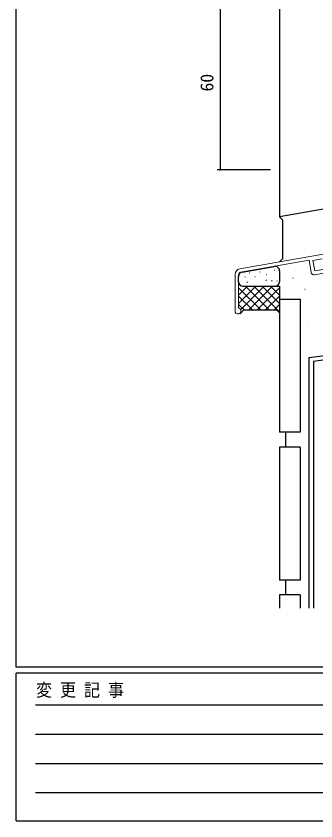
# Model space of a CAD drawing. Units: millimetres, scale not verified. Extents: x -567 to 567, y -403 to 403.
# Drawn here: x -562.7 to -461.4, y -403 to -130.7 of the extents above; entities that cross this region are included whole.
import ezdxf
from ezdxf.enums import TextEntityAlignment as Align

# ---------------------------------------------------------------- set-up
doc = ezdxf.new("R2010")
doc.units = ezdxf.units.MM
doc.header["$LTSCALE"] = 2
doc.layers.add('0-2_YKK_11', color=7, linetype='Continuous', lineweight=18)
for name, color, linetype in [('0-6_YKK_D', 6, 'Continuous'), ('0-7_YKK_ZWAK', 7, 'Continuous'), ('0-8_YSS_K', 3, 'Continuous')]:
    doc.layers.add(name, color=color, linetype=linetype)
doc.styles.add('ＭＳ ゴシック', font='')
doc.styles.get('ＭＳ ゴシック').set_extended_font_data('MS Gothic')

msp = doc.modelspace()

# ---------------------------------------------------------------- linework, layer by layer
at = {"layer": '0-2_YKK_11'}
msp.add_line((-488.743, -230.489), (-488.743, -218.167), dxfattribs=at)
for points in [[(-487.09, -216.197), (-401.947, -201.184), (-401.947, -196.643)], [(-463.015, -217.436), (-463.745, -213.299), (-486.882, -217.379)], [(-459.316, -212.823), (-462.412, -213.369), (-461.787, -216.914), (-459.125, -216.445)], [(-456.736, -217.344), (-461.857, -218.247)], [(-487.543, -218.167), (-487.543, -229.289), (-487.358, -229.566)]]:
    msp.add_lwpolyline(points, dxfattribs=at)
for centre, radius, start, end in [((-486.743, -218.167), 2, 99.99999, 180.00002), ((-486.743, -218.167), 0.8, 99.99999, 180.00002), ((-462.031, -217.262), 1, 190.00002, 280.00001), ((-487.743, -230.489), 1, 180.00002, 67.38012)]:
    msp.add_arc(centre, radius, start, end, dxfattribs=at)
at = {"layer": '0-6_YKK_D'}
for p, q in [((-493.747, -122.684), (-493.747, -182.684)), ((-476.747, -182.684), (-494.747, -182.684))]:
    msp.add_line(p, q, dxfattribs=at)
for start, end in [(90, 270), (270, 90)]:
    msp.add_arc((-493.747, -182.684), 0.106, start, end, dxfattribs=at)
at = {"layer": '0-7_YKK_ZWAK'}
for p, q in [((-562.7, -351), (-562.7, 399)), ((537.3, -351), (-562.7, -351)), ((483.3, -353), (-562.7, -353)), ((-562.7, -403), (-562.7, -353)), ((-556.13, -363.732), (-201.57, -363.732)), ((-556.13, -373.63), (-201.57, -373.63)), ((-556.13, -383.528), (-201.57, -383.528)), ((-556.13, -393.426), (-201.57, -393.426)), ((-562.7, -403), (483.3, -403))]:
    msp.add_line(p, q, dxfattribs=at)
at = {"layer": '0-8_YSS_K'}
for p, q in [((-473.747, 40.816), (-473.747, -198.613)), ((-428.747, -190.678), (-473.747, -198.613)), ((-472.747, -199.613), (-473.747, -198.613)), ((-472.747, -199.613), (-472.747, -212.845)), ((-472.747, -212.845), (-473.747, -213.845)), ((-486.303, -217.277), (-475.506, -215.373)), ((-483.887, -217.564), (-483.787, -217.564)), ((-483.887, -217.564), (-483.787, -217.564)), ((-480.336, -217.205), (-480.236, -217.205)), ((-475.493, -216.668), (-475.393, -216.668)), ((-473.745, -216.85), (-473.745, -220.584)), ((-487.543, -220.584), (-487.543, -218.754)), ((-485.43, -218.854), (-485.33, -218.854)), ((-482.093, -218.783), (-481.993, -218.783)), ((-478.313, -220.088), (-478.113, -220.088)), ((-478.076, -218.173), (-477.976, -218.173)), ((-476.417, -220.128), (-476.217, -220.128)), ((-474.632, -220.252), (-474.532, -220.252)), ((-469.221, -219.399), (-469.121, -219.399)), ((-487.543, -225.085), (-484.542, -222.084)), ((-487.543, -227.913), (-481.713, -222.084)), ((-487.543, -222.605), (-480.062, -230.086)), ((-486.846, -230.045), (-478.885, -222.084)), ((-486.043, -222.084), (-473.745, -222.084)), ((-485.236, -222.084), (-477.233, -230.086)), ((-484.77, -220.693), (-484.57, -220.693)), ((-484.059, -230.086), (-476.057, -222.084)), ((-482.407, -222.084), (-473.747, -230.744)), ((-481.231, -230.086), (-473.745, -222.601)), ((-479.579, -222.084), (-473.745, -227.917)), ((-476.75, -222.084), (-473.745, -225.089)), ((-473.745, -222.084), (-473.745, -231.086)), ((-465.151, -223.038), (-465.051, -223.038)), ((-487.543, -225.434), (-482.89, -230.086)), ((-478.402, -230.086), (-473.745, -225.43)), ((-487.543, -228.262), (-485.719, -230.086)), ((-475.574, -230.086), (-473.745, -228.258)), ((-473.747, -226.488), (-473.747, -271.488)), ((-473.747, -226.488), (-466.747, -226.488)), ((-466.747, -226.488), (-466.747, -271.488)), ((-463.747, -246.187), (-313.747, -226.187)), ((-315.247, -227.901), (-462.247, -247.5)), ((-485.735, -230.086), (-487.04, -231.391)), ((-485.735, -230.086), (-474.745, -230.086)), ((-474.745, -230.086), (-473.745, -231.086)), ((-463.866, -235.238), (-463.766, -235.238)), ((-463.747, -331), (-463.747, -246.187)), ((-462.247, -247.5), (-462.247, -331)), ((-466.747, -271.488), (-473.747, -271.488)), ((-471.747, -271.488), (-471.747, -276.488)), ((-473.747, -276.488), (-473.747, -321.488)), ((-466.747, -276.488), (-473.747, -276.488)), ((-466.747, -276.488), (-466.747, -321.488)), ((-466.747, -321.488), (-473.747, -321.488)), ((-471.747, -321.488), (-471.747, -326.488)), ((-473.747, -326.488), (-473.747, -331)), ((-466.747, -326.488), (-473.747, -326.488)), ((-466.747, -326.488), (-466.747, -331))]:
    msp.add_line(p, q, dxfattribs=at)
for centre, start, end in [((-486.043, -218.754), 100, 180), ((-475.245, -216.85), 0, 100), ((-486.043, -220.584), 180, 270), ((-475.245, -220.584), 270, 0)]:
    msp.add_arc(centre, 1.5, start, end, dxfattribs=at)

# ---------------------------------------------------------------- texts
at = {"layer": '0-6_YKK_D', "style": 'ＭＳ ゴシック'}
msp.add_text('60', height=4.399, rotation=90, dxfattribs=at).set_placement((-494.747, -156.204), align=Align.BOTTOM_LEFT)
at = {"layer": '0-7_YKK_ZWAK', "style": 'ＭＳ ゴシック', "width": 0.9}
msp.add_text('変 更 記 事', height=4.399, dxfattribs=at).set_placement((-555.965, -362.209), align=Align.BOTTOM_LEFT)

doc.saveas('drawing.dxf')
